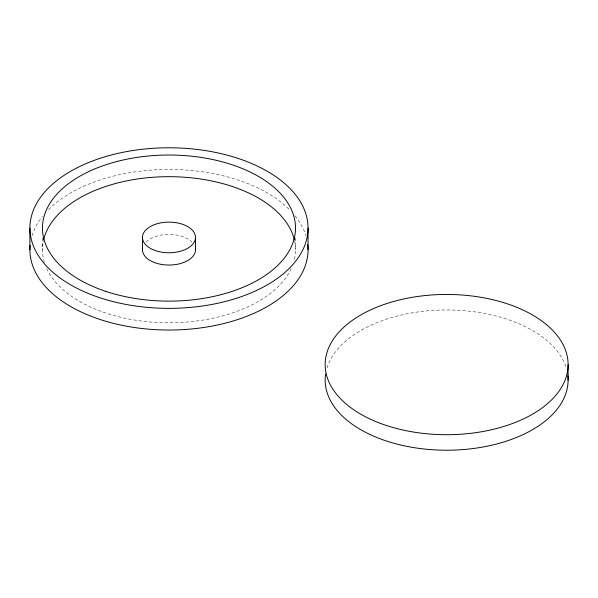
<?xml version="1.0" encoding="UTF-8"?>
<svg xmlns="http://www.w3.org/2000/svg" width="598" height="598" viewBox="0 0 598 598"><rect width="100%" height="100%" fill="white"/><g stroke="black" fill="none" stroke-linecap="round" stroke-linejoin="round"><path stroke-width="0.45" stroke-dasharray="2.99 2.24" d="M295.509 238.004L295.509 249.732M42.443 238.004L42.443 249.732M327.001 367.912A121.469 70.13 0 0 1 446.631 309.958A121.469 70.13 0 0 1 566.254 367.912M32.015 235.791A139.08 80.296 0 0 1 42.368 216.506M48.535 209.584A139.08 80.296 0 0 1 289.425 209.584M295.023 215.796A139.08 80.296 0 0 1 305.944 235.791M294.53 240.65A126.529 73.053 0 0 1 294.096 260.623M291.196 268.637A126.529 73.053 0 0 1 168.98 322.785A126.529 73.053 0 0 1 46.756 268.637M44.372 262.417A126.529 73.053 0 0 1 43.43 240.65M146.009 242.078A26.529 15.316 0 0 1 191.951 242.078"/><path stroke-width="0.9" d="M568.1 364.578A121.469 70.13 0 0 1 385.897 425.313A121.469 70.13 0 0 1 385.897 303.844A121.469 70.13 0 0 1 568.1 364.578L568.1 380.089M308.052 228.077A139.08 80.296 0 0 1 99.44 297.61A139.08 80.296 0 0 1 99.44 158.537A139.08 80.296 0 0 1 308.052 228.077L308.052 249.732M195.501 237.443A26.529 15.316 0 0 1 155.712 250.704A26.529 15.316 0 0 1 155.712 224.175A26.529 15.316 0 0 1 195.501 237.443L195.501 249.732M142.451 237.443L142.451 249.732M29.9 228.077L29.9 249.732M567.861 375.723A121.469 70.13 0 0 1 445.114 450.212A121.469 70.13 0 0 1 325.618 373.982M307.761 244.477A139.08 80.296 0 0 1 169.735 330.029A139.08 80.296 0 0 1 30.109 245.352M43.632 239.746A126.529 73.053 0 0 1 168.98 176.679A126.529 73.053 0 0 1 294.321 239.746M195.404 248.394A26.529 15.316 0 0 1 168.98 265.049A26.529 15.316 0 0 1 142.556 248.394M105.711 291.338A126.529 73.053 0 0 0 295.509 228.077A126.529 73.053 0 0 0 105.711 164.809A126.529 73.053 0 0 0 105.711 291.338"/></g></svg>
